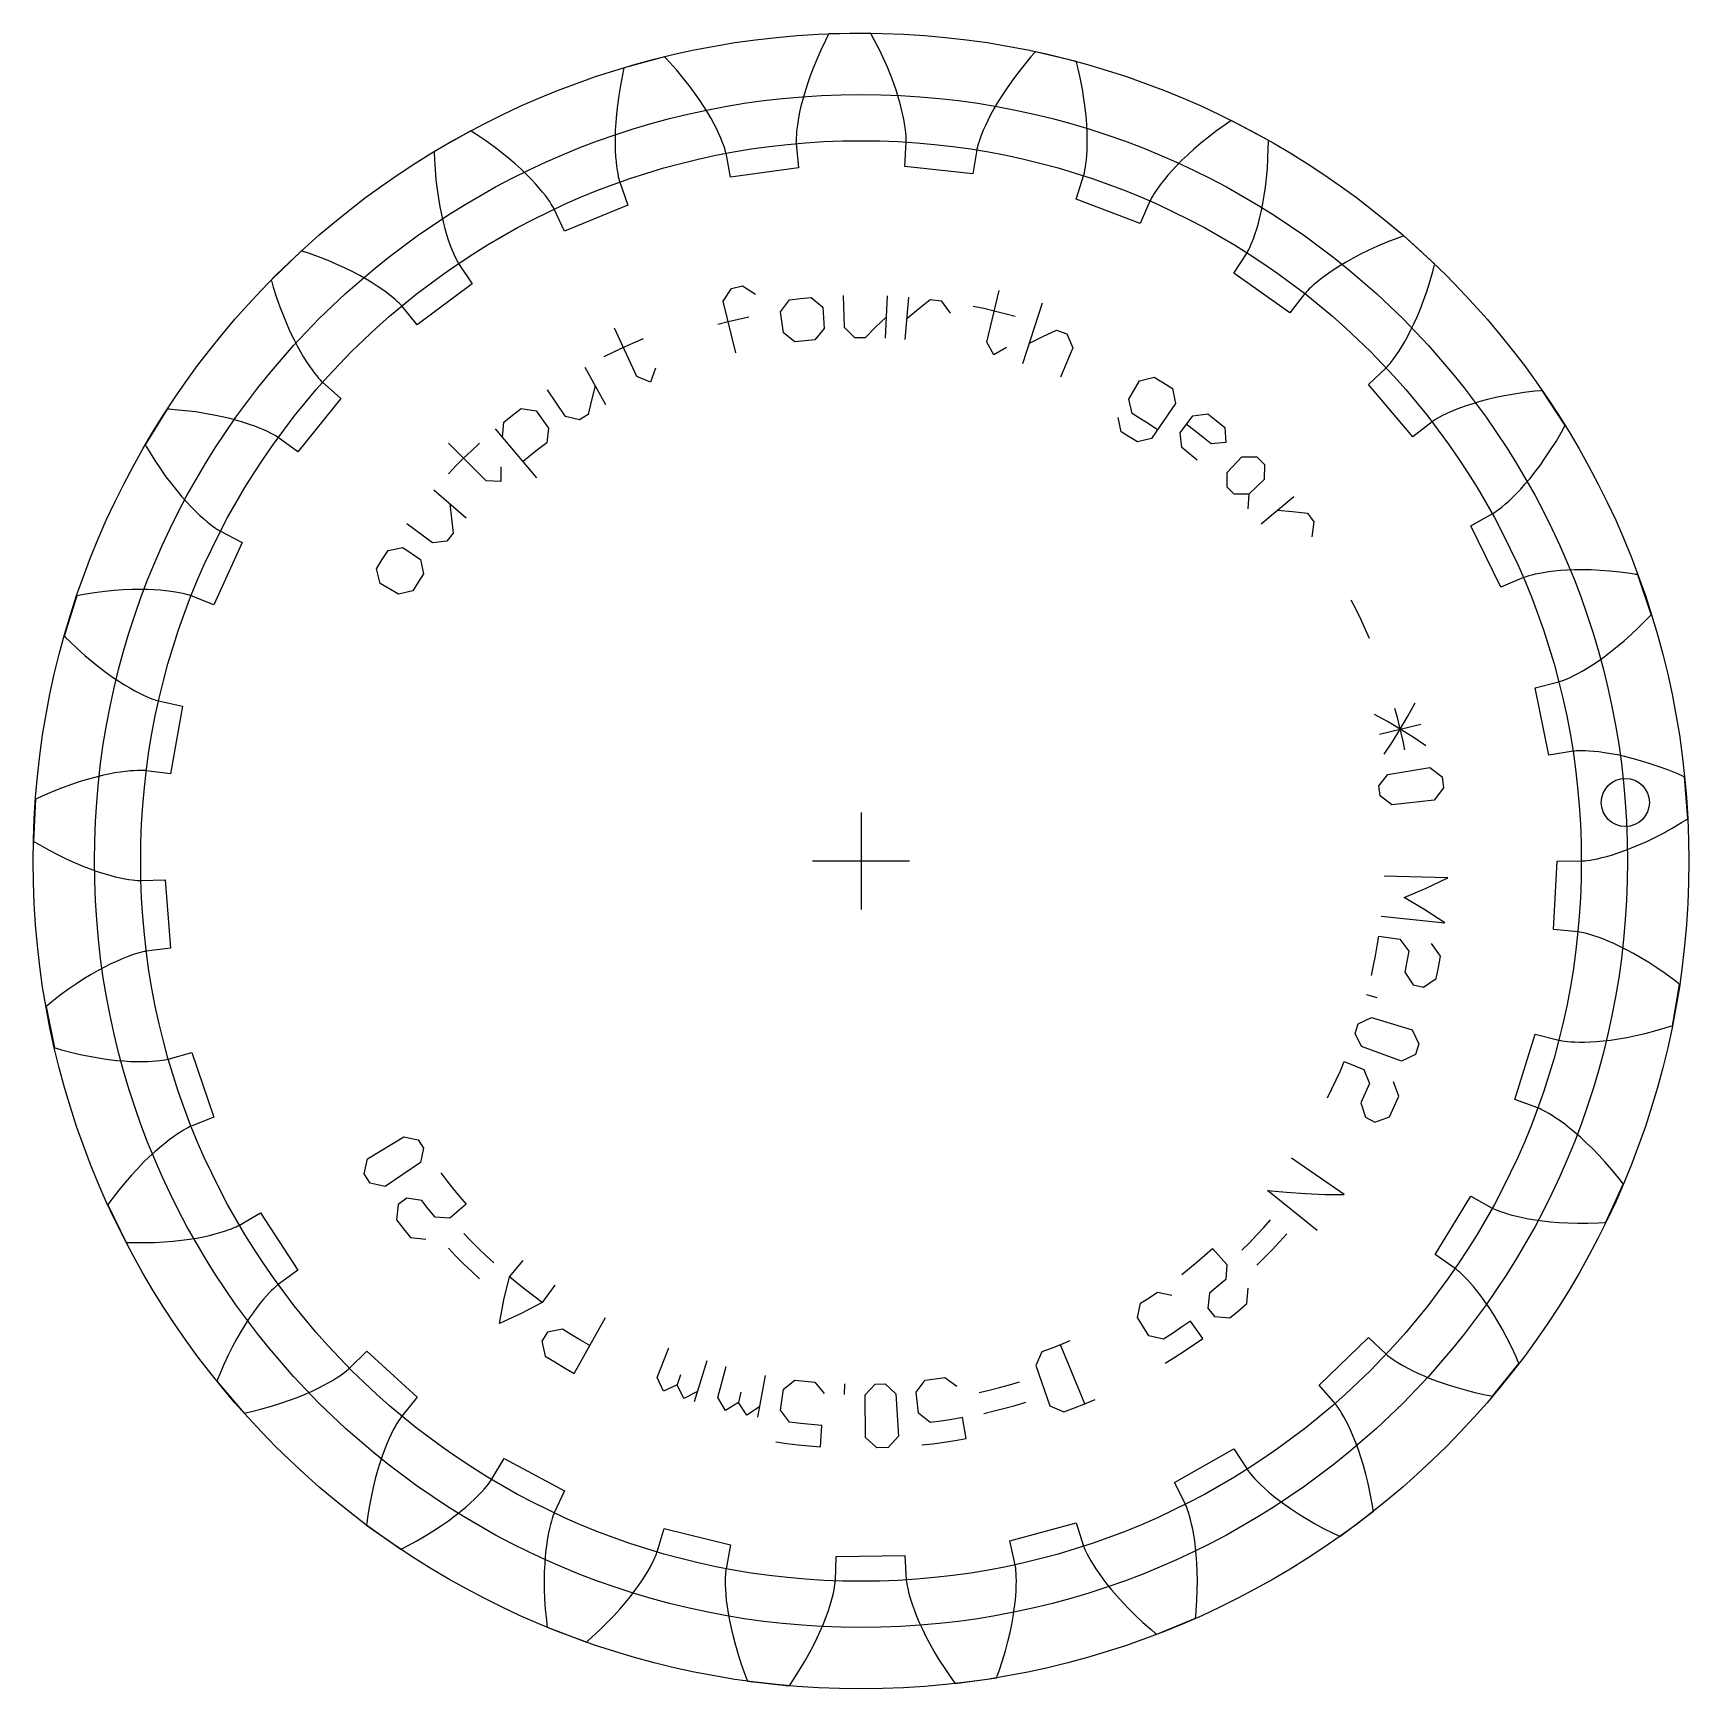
# Model space of a CAD drawing. Extents: x -27.3 to 27.3, y -27.3 to 27.3.
import ezdxf

# ---------------------------------------------------------------- set-up
doc = ezdxf.new("R2010")
doc.units = 0
for name, color, linetype in [('gear', 7, 'CONTINUOUS'), ('gear_guides', 5, 'CONTINUOUS'), ('gear_texts', 7, 'CONTINUOUS')]:
    doc.layers.add(name, color=color, linetype=linetype)

msp = doc.modelspace()

# ---------------------------------------------------------------- linework, layer by layer
at = {"layer": 'gear'}
msp.add_lwpolyline([(22.927, 0), (23.730852, 0.000042), (23.751656, 0.000739), (23.790902, 0.003114), (23.848498, 0.008196), (23.924309, 0.017011), (24.018159, 0.030578), (24.129825, 0.04991), (24.259045, 0.076009), (24.405514, 0.109869), (24.568886, 0.152468), (24.748772, 0.204775), (24.944744, 0.26774), (25.156334, 0.342298), (25.383033, 0.429366), (25.624294, 0.52984), (25.879532, 0.644595), (26.148124, 0.774486), (26.429411, 0.92034), (26.722699, 1.082961), (27.027258, 1.263127), (27.183526, 1.360024), (27.222993, 1.384973), (27.232884, 1.391256), (27.234121, 1.392043), (27.234428, 1.392421), (27.128839, 2.771103), (27.128478, 2.771429), (27.127135, 2.772018), (27.116403, 2.776722), (27.073598, 2.79537), (26.904396, 2.86734), (26.575953, 2.999026), (26.261322, 3.115089), (25.961104, 3.216407), (25.675865, 3.303881), (25.406128, 3.378431), (25.152381, 3.440993), (24.915067, 3.492524), (24.694592, 3.533991), (24.491317, 3.566379), (24.305563, 3.590682), (24.13761, 3.607907), (23.987692, 3.619067), (23.856005, 3.625184), (23.742697, 3.627285), (23.647877, 3.626403), (23.571607, 3.623571), (23.513909, 3.619823), (23.474759, 3.616194), (23.454092, 3.613714), (22.659608, 3.491345), (22.206706, 5.701713), (22.985293, 5.901664), (23.00527, 5.907512), (23.042692, 5.919572), (23.097215, 5.938819), (23.168453, 5.96621), (23.255979, 6.002691), (23.35933, 6.049185), (23.478, 6.106601), (23.611447, 6.175821), (23.759092, 6.257712), (23.920318, 6.353111), (24.094475, 6.462834), (24.280875, 6.58767), (24.478799, 6.72838), (24.687494, 6.885696), (24.906174, 7.060322), (25.134026, 7.252928), (25.370204, 7.464153), (25.613835, 7.694603), (25.86402, 7.944849), (25.991282, 8.077564), (26.023303, 8.111545), (26.031321, 8.12009), (26.032324, 8.12116), (26.032527, 8.121602), (25.587391, 9.430711), (25.58696, 9.430937), (25.585514, 9.431174), (25.573949, 9.433061), (25.52785, 9.440478), (25.346066, 9.468109), (24.995193, 9.513977), (24.661583, 9.548148), (24.3456, 9.571622), (24.047568, 9.585412), (23.767767, 9.590538), (23.506432, 9.588031), (23.263759, 9.578925), (23.039898, 9.564259), (22.834954, 9.545077), (22.648993, 9.522422), (22.482032, 9.497337), (22.33405, 9.470864), (22.204978, 9.444039), (22.094708, 9.417896), (22.003085, 9.393461), (21.929916, 9.37175), (21.874962, 9.353771), (21.837945, 9.340519), (21.818544, 9.332978), (21.079453, 9.016873), (20.091083, 11.045166), (20.795484, 11.432462), (20.813379, 11.443095), (20.846626, 11.464083), (20.89465, 11.496284), (20.956837, 11.540531), (21.032542, 11.597632), (21.121082, 11.668368), (21.221745, 11.753492), (21.333785, 11.853725), (21.456427, 11.96976), (21.588863, 12.102257), (21.730261, 12.251844), (21.87976, 12.419114), (22.036473, 12.604625), (22.199488, 12.8089), (22.36787, 13.032423), (22.540664, 13.275642), (22.716893, 13.538966), (22.895559, 13.822765), (23.075651, 14.127367), (23.165909, 14.287562), (23.188474, 14.328438), (23.194115, 14.338709), (23.19482, 14.339994), (23.194907, 14.340473), (22.438194, 15.497753), (22.43772, 15.497865), (22.43626, 15.497735), (22.424589, 15.496686), (22.378094, 15.492407), (22.19515, 15.473961), (21.843894, 15.43113), (21.512266, 15.381261), (21.200373, 15.325416), (20.908275, 15.264655), (20.635989, 15.200037), (20.383488, 15.132617), (20.150704, 15.063447), (19.937522, 14.99357), (19.743788, 14.924023), (19.569303, 14.855833), (19.413826, 14.790015), (19.277077, 14.727571), (19.158731, 14.669491), (19.058426, 14.616746), (18.975759, 14.570293), (18.910288, 14.531067), (18.861532, 14.499987), (18.828973, 14.477946), (18.812057, 14.465817), (18.174798, 13.975838), (16.713064, 15.694611), (17.299018, 16.244917), (17.313706, 16.259666), (17.340689, 16.288263), (17.379196, 16.331395), (17.428426, 16.389717), (17.487552, 16.463852), (17.555719, 16.554385), (17.632051, 16.661867), (17.715644, 16.786815), (17.805575, 16.929704), (17.9009, 17.090975), (18.000655, 17.271026), (18.103859, 17.47022), (18.209513, 17.688876), (18.316606, 17.927272), (18.424111, 18.185648), (18.53099, 18.464198), (18.636196, 18.763076), (18.738671, 19.082391), (18.837353, 19.422211), (18.884938, 19.599819), (18.896628, 19.645023), (18.899537, 19.656374), (18.899901, 19.657794), (18.899866, 19.65828), (17.879122, 20.591015), (17.878636, 20.591006), (17.877254, 20.590516), (17.86621, 20.586598), (17.822241, 20.57089), (17.649631, 20.507528), (17.320062, 20.378688), (17.011255, 20.247914), (16.723048, 20.116259), (16.455237, 19.984765), (16.207576, 19.854462), (15.979775, 19.726366), (15.771505, 19.601477), (15.582399, 19.48078), (15.412047, 19.365238), (15.260002, 19.255798), (15.125778, 19.153382), (15.008854, 19.058891), (14.90867, 18.973204), (14.824634, 18.897172), (14.756116, 18.83162), (14.702457, 18.777345), (14.662962, 18.735115), (14.636908, 18.70567), (14.623539, 18.689715), (14.128154, 18.05665), (12.284901, 19.357906), (12.715591, 20.036644), (12.72615, 20.054582), (12.745174, 20.088991), (12.771744, 20.140344), (12.804923, 20.209077), (12.843755, 20.295587), (12.887266, 20.400228), (12.934469, 20.523317), (12.984363, 20.665128), (13.035934, 20.825893), (13.088158, 21.005803), (13.140002, 21.205006), (13.190426, 21.423608), (13.238384, 21.661669), (13.282825, 21.919209), (13.322697, 22.196203), (13.356946, 22.492581), (13.384518, 22.808233), (13.404364, 23.143001), (13.415436, 23.496686), (13.417356, 23.680548), (13.417437, 23.727239), (13.417432, 23.738957), (13.417431, 23.740423), (13.417277, 23.740884), (12.196639, 24.390467), (12.19617, 24.390337), (12.194954, 24.389519), (12.185232, 24.382978), (12.14655, 24.356829), (11.995121, 24.252531), (11.707946, 24.045778), (11.441363, 23.842316), (11.194953, 23.643122), (10.968257, 23.449158), (10.760781, 23.261357), (10.571993, 23.080634), (10.401325, 22.907875), (10.248176, 22.74394), (10.11191, 22.589664), (9.991859, 22.445849), (9.887322, 22.313271), (9.797569, 22.192671), (9.721843, 22.084762), (9.659355, 21.990219), (9.609293, 21.909687), (9.570817, 21.843772), (9.543065, 21.793048), (9.525152, 21.758048), (9.516171, 21.73927), (9.193786, 21.002896), (7.084833, 21.804873), (7.333197, 22.569395), (7.338963, 22.589395), (7.348832, 22.627454), (7.361796, 22.683802), (7.37684, 22.758627), (7.392937, 22.852075), (7.409059, 22.96425), (7.424168, 23.095211), (7.437227, 23.244974), (7.447197, 23.413514), (7.453039, 23.60076), (7.453714, 23.806598), (7.44819, 24.030871), (7.435437, 24.27338), (7.414435, 24.533881), (7.384169, 24.812088), (7.343635, 25.107673), (7.291842, 25.420264), (7.227811, 25.749451), (7.150577, 26.094777), (7.106712, 26.27334), (7.09518, 26.318585), (7.092261, 26.329933), (7.091895, 26.331353), (7.09163, 26.331762), (5.747797, 26.657377), (5.747375, 26.657134), (5.7464, 26.656039), (5.73861, 26.647286), (5.707647, 26.612338), (5.586913, 26.473658), (5.360178, 26.201984), (5.152569, 25.938617), (4.963437, 25.684402), (4.792101, 25.440154), (4.637847, 25.206656), (4.499934, 24.984661), (4.377592, 24.774886), (4.270023, 24.578016), (4.176405, 24.394698), (4.09589, 24.225546), (4.027608, 24.071135), (3.970668, 23.932004), (3.924156, 23.808652), (3.887144, 23.70154), (3.858681, 23.611087), (3.837807, 23.537675), (3.823541, 23.481643), (3.814895, 23.443288), (3.810866, 23.422866), (3.681738, 22.629453), (1.439598, 22.881759), (1.490031, 23.684027), (1.490641, 23.704834), (1.490736, 23.744151), (1.48928, 23.801953), (1.485242, 23.878168), (1.477595, 23.972684), (1.465313, 24.085344), (1.447379, 24.215948), (1.422783, 24.364254), (1.390526, 24.529978), (1.349617, 24.712794), (1.299082, 24.912333), (1.237957, 25.128187), (1.165295, 25.359905), (1.080169, 25.606999), (0.981666, 25.868939), (0.868897, 26.145157), (0.740993, 26.435048), (0.597108, 26.737968), (0.436421, 27.053238), (0.349528, 27.215283), (0.327106, 27.256237), (0.321456, 27.266504), (0.320748, 27.267788), (0.320391, 27.268118), (-1.0622, 27.249305), (-1.062549, 27.248965), (-1.063221, 27.247662), (-1.068589, 27.237247), (-1.089889, 27.195697), (-1.172341, 27.031348), (-1.32439, 26.711822), (-1.45998, 26.405099), (-1.579949, 26.111836), (-1.685161, 25.832652), (-1.7765, 25.568129), (-1.854872, 25.31881), (-1.921202, 25.0852), (-1.976431, 24.867764), (-2.021519, 24.666923), (-2.057438, 24.483062), (-2.085174, 24.316522), (-2.105726, 24.167601), (-2.120099, 24.036558), (-2.129312, 23.923606), (-2.134385, 23.828917), (-2.136347, 23.75262), (-2.136229, 23.6948), (-2.135066, 23.655499), (-2.133889, 23.634717), (-2.061647, 22.834118), (-4.296091, 22.5209), (-4.44676, 23.310506), (-4.451342, 23.33081), (-4.461029, 23.368916), (-4.476814, 23.42454), (-4.499678, 23.497357), (-4.530591, 23.587001), (-4.570504, 23.693067), (-4.620355, 23.815108), (-4.68106, 23.952638), (-4.753518, 24.105133), (-4.838605, 24.272032), (-4.937176, 24.452735), (-5.050062, 24.646606), (-5.178066, 24.852974), (-5.321968, 25.071135), (-5.482518, 25.300349), (-5.660437, 25.539845), (-5.856416, 25.788819), (-6.071113, 26.04644), (-6.305156, 26.311845), (-6.429619, 26.447188), (-6.461522, 26.481281), (-6.469547, 26.489819), (-6.470551, 26.490887), (-6.47098, 26.491118), (-7.805456, 26.12906), (-7.805709, 26.128644), (-7.806036, 26.127215), (-7.808645, 26.115791), (-7.818943, 26.07025), (-7.857933, 25.890559), (-7.925742, 25.543259), (-7.980793, 25.212452), (-8.024062, 24.898567), (-8.056538, 24.601989), (-8.079223, 24.323061), (-8.09313, 24.062085), (-8.099279, 23.819319), (-8.098699, 23.594979), (-8.092424, 23.389235), (-8.08149, 23.202218), (-8.066938, 23.034012), (-8.049808, 22.884659), (-8.031141, 22.754158), (-8.011974, 22.642463), (-7.99334, 22.549488), (-7.976266, 22.475099), (-7.961773, 22.419125), (-7.950872, 22.381349), (-7.944564, 22.361513), (-7.67549, 21.604031), (-9.761842, 20.74497), (-10.104144, 21.472299), (-10.113632, 21.490826), (-10.132491, 21.525326), (-10.161612, 21.575276), (-10.201867, 21.640119), (-10.254103, 21.71926), (-10.31914, 21.812067), (-10.397774, 21.917877), (-10.490775, 22.03599), (-10.59888, 22.165675), (-10.7228, 22.306169), (-10.863214, 22.456681), (-11.020767, 22.616388), (-11.196071, 22.78444), (-11.389707, 22.959959), (-11.602216, 23.142045), (-11.834105, 23.32977), (-12.085844, 23.522185), (-12.357864, 23.718319), (-12.650558, 23.917181), (-12.804769, 24.01732), (-12.844148, 24.042407), (-12.854044, 24.048682), (-12.855283, 24.049466), (-12.855755, 24.049583), (-14.058266, 23.367029), (-14.058408, 23.366563), (-14.058369, 23.365098), (-14.058056, 23.353384), (-14.056704, 23.306713), (-14.049782, 23.122971), (-14.029091, 22.769718), (-14.000144, 22.435614), (-13.963993, 22.12083), (-13.921693, 21.825493), (-13.874299, 21.549686), (-13.822867, 21.293451), (-13.76845, 21.056783), (-13.712096, 20.839634), (-13.654852, 20.641915), (-13.597752, 20.463493), (-13.541826, 20.30419), (-13.488092, 20.163789), (-13.437557, 20.04203), (-13.391215, 19.938612), (-13.350044, 19.853191), (-13.315007, 19.785386), (-13.287049, 19.734775), (-13.267096, 19.700896), (-13.256053, 19.683252), (-12.807055, 19.016484), (-14.61422, 17.665557), (-15.126647, 18.284909), (-15.140445, 18.300494), (-15.167291, 18.32922), (-15.20792, 18.370359), (-15.263036, 18.423154), (-15.333311, 18.486818), (-15.419386, 18.560536), (-15.521863, 18.643465), (-15.641315, 18.734739), (-15.778276, 18.833465), (-15.933243, 18.938728), (-16.106676, 19.049592), (-16.298996, 19.165099), (-16.510586, 19.284275), (-16.741788, 19.406125), (-16.992903, 19.529641), (-17.264193, 19.6538), (-17.555875, 19.777565), (-17.868125, 19.899888), (-18.201078, 20.019713), (-18.375348, 20.078355), (-18.419729, 20.092861), (-18.430875, 20.096477), (-18.432269, 20.096929), (-18.432756, 20.096925), (-19.427744, 19.136762), (-19.427765, 19.136276), (-19.427363, 19.134866), (-19.424146, 19.123598), (-19.41123, 19.078729), (-19.358831, 18.902482), (-19.25094, 18.565473), (-19.139814, 18.249064), (-19.026515, 17.953159), (-18.912096, 17.677621), (-18.797601, 17.422266), (-18.684062, 17.186871), (-18.572497, 16.971171), (-18.463912, 16.774859), (-18.359295, 16.597588), (-18.259617, 16.438971), (-18.165831, 16.298582), (-18.078869, 16.175955), (-17.999642, 16.070589), (-17.929036, 15.981944), (-17.867916, 15.909446), (-17.817117, 15.852484), (-17.777451, 15.810416), (-17.749699, 15.782564), (-17.734615, 15.76822), (-17.133905, 15.234061), (-18.548333, 13.476152), (-19.198687, 13.948611), (-19.215928, 13.960275), (-19.249074, 13.981422), (-19.298657, 14.011165), (-19.365172, 14.048594), (-19.449072, 14.092781), (-19.550775, 14.142777), (-19.670657, 14.197616), (-19.809055, 14.256316), (-19.966265, 14.317879), (-20.142541, 14.381297), (-20.338096, 14.445547), (-20.553099, 14.509597), (-20.78768, 14.572408), (-21.041921, 14.632933), (-21.315864, 14.690118), (-21.609508, 14.742909), (-21.922805, 14.790248), (-22.255666, 14.831075), (-22.607958, 14.864333), (-22.791337, 14.877794), (-22.837931, 14.880807), (-22.849626, 14.881537), (-22.851089, 14.881628), (-22.851559, 14.881503), (-23.576505, 13.704062), (-23.576404, 13.703586), (-23.575665, 13.70232), (-23.569747, 13.692207), (-23.546078, 13.651959), (-23.451494, 13.49428), (-23.263181, 13.19469), (-23.076859, 12.915858), (-22.893531, 12.657426), (-22.714183, 12.418999), (-22.539781, 12.20014), (-22.371269, 12.000377), (-22.209567, 11.819198), (-22.055572, 11.656058), (-21.910156, 11.510373), (-21.774164, 11.381528), (-21.648411, 11.268873), (-21.533685, 11.171725), (-21.430743, 11.089373), (-21.340311, 11.021072), (-21.26308, 10.966051), (-21.199712, 10.923513), (-21.15083, 10.89263), (-21.117024, 10.872555), (-21.098847, 10.862413), (-20.384169, 10.494426), (-21.316985, 8.439992), (-22.064404, 8.73587), (-22.084003, 8.742881), (-22.121367, 8.75512), (-22.17679, 8.771597), (-22.250522, 8.791309), (-22.342776, 8.813243), (-22.453717, 8.836376), (-22.58347, 8.859678), (-22.732118, 8.882116), (-22.8997, 8.902649), (-23.086209, 8.920236), (-23.291598, 8.933835), (-23.515776, 8.942403), (-23.758607, 8.944903), (-24.019913, 8.940299), (-24.299471, 8.927561), (-24.597018, 8.905668), (-24.912245, 8.873605), (-25.244802, 8.83037), (-25.594297, 8.774972), (-25.775262, 8.742406), (-25.821141, 8.733736), (-25.832651, 8.731536), (-25.83409, 8.73126), (-25.834515, 8.731022), (-26.243867, 7.410286), (-26.243652, 7.409849), (-26.24262, 7.408807), (-26.234373, 7.400483), (-26.201439, 7.367386), (-26.070613, 7.238183), (-25.813712, 6.994837), (-25.5639, 6.771101), (-25.322063, 6.56638), (-25.089055, 6.380045), (-24.865704, 6.211434), (-24.652806, 6.059854), (-24.451127, 5.924582), (-24.261399, 5.804864), (-24.084322, 5.69992), (-23.920559, 5.608943), (-23.770741, 5.5311), (-23.63546, 5.465536), (-23.515272, 5.411371), (-23.410695, 5.367705), (-23.322208, 5.33362), (-23.250251, 5.308176), (-23.195225, 5.290421), (-23.157488, 5.279383), (-23.13736, 5.27408), (-22.35362, 5.095388), (-22.746214, 2.873515), (-23.543733, 2.974223), (-23.56446, 2.976139), (-23.603694, 2.978702), (-23.661473, 2.980878), (-23.737791, 2.981634), (-23.832601, 2.979936), (-23.945809, 2.974752), (-24.077282, 2.965055), (-24.226839, 2.94982), (-24.394262, 2.928032), (-24.579286, 2.898683), (-24.781604, 2.860777), (-25.00087, 2.813326), (-25.236694, 2.755358), (-25.488645, 2.685914), (-25.756253, 2.604053), (-26.039007, 2.50885), (-26.336357, 2.399401), (-26.647714, 2.274821), (-26.972452, 2.134247), (-27.139632, 2.0577), (-27.181914, 2.037893), (-27.192515, 2.0329), (-27.193841, 2.032274), (-27.194193, 2.031938), (-27.262231, 0.650894), (-27.261914, 0.650525), (-27.260656, 0.649772), (-27.250597, 0.64376), (-27.210467, 0.619894), (-27.05162, 0.527284), (-26.742272, 0.355472), (-26.444668, 0.200891), (-26.159516, 0.062744), (-25.887489, -0.05979), (-25.629223, -0.167558), (-25.385318, -0.261431), (-25.156334, -0.342298), (-24.942794, -0.411072), (-24.745181, -0.468681), (-24.563938, -0.516074), (-24.399468, -0.554213), (-24.252132, -0.584074), (-24.122249, -0.606648), (-24.010098, -0.622934), (-23.915915, -0.633943), (-23.839892, -0.640692), (-23.782178, -0.644205), (-23.742883, -0.645511), (-23.722068, -0.645642), (-22.918512, -0.623812), (-22.746214, -2.873515), (-23.543722, -2.974306), (-23.564274, -2.977605), (-23.602913, -2.98488), (-23.659418, -2.997141), (-23.733527, -3.015388), (-23.824936, -3.040611), (-23.933298, -3.073785), (-24.058229, -3.115875), (-24.199299, -3.167824), (-24.356043, -3.230564), (-24.527955, -3.305004), (-24.714491, -3.392034), (-24.915067, -3.492524), (-25.129066, -3.607318), (-25.355832, -3.737237), (-25.594674, -3.883078), (-25.844869, -4.045608), (-26.105658, -4.225566), (-26.376252, -4.423664), (-26.655828, -4.64058), (-26.79872, -4.756299), (-26.834748, -4.785998), (-26.843774, -4.793471), (-26.844902, -4.794407), (-26.84516, -4.79482), (-26.567608, -6.149397), (-26.567209, -6.149675), (-26.565804, -6.150091), (-26.554566, -6.153413), (-26.509761, -6.166549), (-26.332874, -6.216746), (-25.990516, -6.306228), (-25.663819, -6.381942), (-25.35327, -6.444834), (-25.059317, -6.495868), (-24.782364, -6.536023), (-24.522776, -6.566289), (-24.280875, -6.58767), (-24.056941, -6.601178), (-23.851209, -6.607833), (-23.663875, -6.608663), (-23.495087, -6.604702), (-23.344953, -6.596984), (-23.213537, -6.586548), (-23.10086, -6.574432), (-23.006897, -6.561673), (-22.931584, -6.549303), (-22.87481, -6.538354), (-22.836424, -6.529846), (-22.816231, -6.524796), (-22.043349, -6.303816), (-21.316985, -8.439992), (-22.064373, -8.735948), (-22.083459, -8.744255), (-22.119075, -8.76091), (-22.170755, -8.786838), (-22.237998, -8.822942), (-22.320262, -8.870105), (-22.41697, -8.929186), (-22.527509, -9.001022), (-22.651228, -9.086422), (-22.787445, -9.186171), (-22.935444, -9.301025), (-23.094475, -9.431711), (-23.263759, -9.578925), (-23.442487, -9.743332), (-23.629819, -9.925564), (-23.824889, -10.12622), (-24.026803, -10.345865), (-24.234646, -10.585025), (-24.447473, -10.844193), (-24.664321, -11.123823), (-24.773946, -11.271442), (-24.801456, -11.309168), (-24.808339, -11.318651), (-24.8092, -11.319837), (-24.809347, -11.320301), (-24.203645, -12.563298), (-24.20319, -12.563468), (-24.201725, -12.563522), (-24.190014, -12.563944), (-24.14335, -12.565526), (-23.959536, -12.570154), (-23.605681, -12.571685), (-23.270419, -12.563774), (-22.953986, -12.54746), (-22.656575, -12.523787), (-22.378338, -12.493805), (-22.119378, -12.458564), (-21.87976, -12.419114), (-21.659502, -12.376507), (-21.458579, -12.33179), (-21.276923, -12.286006), (-21.114423, -12.240194), (-20.970925, -12.195382), (-20.846233, -12.152592), (-20.740109, -12.112835), (-20.652272, -12.077108), (-20.5824, -12.046398), (-20.530134, -12.021673), (-20.495069, -12.003887), (-20.476766, -11.993974), (-19.783121, -11.587728), (-18.548333, -13.476152), (-19.198638, -13.948679), (-19.215059, -13.961471), (-19.245414, -13.98646), (-19.289023, -14.024426), (-19.345174, -14.076118), (-19.413125, -14.142258), (-19.492102, -14.223533), (-19.581302, -14.320602), (-19.679896, -14.434087), (-19.787027, -14.564578), (-19.901813, -14.71263), (-20.023348, -14.878759), (-20.150704, -15.063447), (-20.28293, -15.267136), (-20.419057, -15.490231), (-20.558097, -15.733095), (-20.699045, -15.996054), (-20.840881, -16.279389), (-20.982569, -16.583342), (-21.123064, -16.908115), (-21.192533, -17.078358), (-21.209797, -17.12174), (-21.214106, -17.132637), (-21.214644, -17.134001), (-21.214671, -17.134487), (-20.318878, -18.1878), (-20.318394, -18.187852), (-20.316962, -18.18754), (-20.305515, -18.185037), (-20.259923, -18.174963), (-20.080733, -18.133734), (-19.737615, -18.047217), (-19.414852, -17.956178), (-19.112418, -17.861682), (-18.830238, -17.764791), (-18.568198, -17.666555), (-18.326139, -17.568021), (-18.103859, -17.47022), (-17.901116, -17.374176), (-17.717626, -17.280896), (-17.553063, -17.191374), (-17.407062, -17.106589), (-17.279217, -17.027498), (-17.169084, -16.955043), (-17.076181, -16.890143), (-16.999988, -16.833695), (-16.939949, -16.786573), (-16.895473, -16.749627), (-16.865934, -16.723679), (-16.850671, -16.709526), (-16.279847, -16.143541), (-14.61422, -17.665557), (-15.126582, -18.284963), (-15.139306, -18.301436), (-15.162492, -18.33319), (-15.19529, -18.380808), (-15.236822, -18.44484), (-15.286189, -18.525801), (-15.342473, -18.624163), (-15.404731, -18.740366), (-15.472005, -18.874805), (-15.543318, -19.027839), (-15.617679, -19.199785), (-15.694081, -19.39092), (-15.771505, -19.601477), (-15.848922, -19.831651), (-15.925291, -20.08159), (-15.999565, -20.351402), (-16.07069, -20.641151), (-16.137607, -20.950858), (-16.199254, -21.280499), (-16.254567, -21.630007), (-16.279516, -21.812179), (-16.285448, -21.858491), (-16.286912, -21.870118), (-16.287094, -21.871572), (-16.286999, -21.87205), (-15.157401, -22.669497), (-15.15692, -22.669427), (-15.15561, -22.668768), (-15.145145, -22.663496), (-15.103491, -22.642401), (-14.940184, -22.557905), (-14.629361, -22.388775), (-14.339379, -22.220329), (-14.069946, -22.05359), (-13.820728, -21.889567), (-13.59135, -21.729251), (-13.3814, -21.573614), (-13.190426, -21.423608), (-13.017938, -21.280161), (-12.86341, -21.144179), (-12.726281, -21.016545), (-12.605952, -20.898114), (-12.501792, -20.789715), (-12.413138, -20.692147), (-12.339293, -20.606181), (-12.279532, -20.532559), (-12.233098, -20.471986), (-12.199208, -20.42514), (-12.177049, -20.392661), (-12.165786, -20.375156), (-11.753651, -19.684995), (-9.761842, -20.74497), (-10.104067, -21.472335), (-10.112295, -21.491455), (-10.126856, -21.527977), (-10.146781, -21.582256), (-10.171084, -21.654605), (-10.198766, -21.745299), (-10.22882, -21.854569), (-10.260224, -21.982603), (-10.29195, -22.129549), (-10.322965, -22.29551), (-10.352229, -22.480547), (-10.378697, -22.684677), (-10.401325, -22.907875), (-10.419068, -23.15007), (-10.43088, -23.411149), (-10.435721, -23.690956), (-10.432554, -23.98929), (-10.420348, -24.305908), (-10.398079, -24.640524), (-10.364736, -24.992807), (-10.343596, -25.17546), (-10.337825, -25.221793), (-10.336352, -25.233418), (-10.336167, -25.234872), (-10.335956, -25.235311), (-9.043529, -25.726785), (-9.04308, -25.726598), (-9.041976, -25.725634), (-9.03315, -25.717925), (-8.998051, -25.687134), (-8.860887, -25.564679), (-8.601891, -25.323565), (-8.36291, -25.088295), (-8.143408, -24.859789), (-7.94281, -24.638941), (-7.760508, -24.426618), (-7.595859, -24.223658), (-7.44819, -24.030871), (-7.316795, -23.849035), (-7.200939, -23.678896), (-7.099859, -23.521169), (-7.012763, -23.376534), (-6.938833, -23.245637), (-6.877229, -23.129087), (-6.827083, -23.027458), (-6.787509, -22.941286), (-6.757597, -22.871069), (-6.736422, -22.817266), (-6.723036, -22.780297), (-6.71648, -22.760541), (-6.488929, -21.989569), (-4.296091, -22.5209), (-4.446677, -23.310522), (-4.449891, -23.331087), (-4.454912, -23.370083), (-4.460712, -23.427611), (-4.466259, -23.503732), (-4.470517, -23.598461), (-4.472452, -23.711771), (-4.471029, -23.843593), (-4.465215, -23.993813), (-4.453982, -24.162273), (-4.43631, -24.348774), (-4.411181, -24.553074), (-4.377592, -24.774886), (-4.334546, -25.013884), (-4.281059, -25.269699), (-4.216163, -25.541919), (-4.138902, -25.830093), (-4.04834, -26.133728), (-3.943556, -26.452293), (-3.82365, -26.785217), (-3.757751, -26.956875), (-3.740639, -27.000317), (-3.73632, -27.01121), (-3.735779, -27.012572), (-3.735466, -27.012945), (-2.361419, -27.167565), (-2.361031, -27.167272), (-2.3602, -27.166063), (-2.353569, -27.156402), (-2.32723, -27.11785), (-2.224829, -26.965131), (-2.033932, -26.667182), (-1.860969, -26.379871), (-1.70519, -26.103956), (-1.565817, -25.84016), (-1.442044, -25.589171), (-1.333042, -25.351641), (-1.237957, -25.128187), (-1.155911, -24.919386), (-1.086007, -24.725781), (-1.027327, -24.547871), (-0.978936, -24.38612), (-0.939882, -24.24095), (-0.909198, -24.112741), (-0.885902, -24.001834), (-0.869001, -23.908528), (-0.857491, -23.833078), (-0.850361, -23.7757), (-0.84659, -23.736563), (-0.845153, -23.715798), (-0.816484, -22.912457), (1.439598, -22.881759), (1.490115, -23.684022), (1.492116, -23.704741), (1.496951, -23.74376), (1.505639, -23.800924), (1.519197, -23.876032), (1.538631, -23.968844), (1.564936, -24.079076), (1.599097, -24.206402), (1.642087, -24.350457), (1.694861, -24.510831), (1.758359, -24.687078), (1.833505, -24.87871), (1.921202, -25.0852), (2.022332, -25.305985), (2.137757, -25.540461), (2.268313, -25.78799), (2.414812, -26.047896), (2.57804, -26.31947), (2.758756, -26.601968), (2.95769, -26.894613), (3.064208, -27.044489), (3.091586, -27.082311), (3.098478, -27.091788), (3.099341, -27.092973), (3.099737, -27.093256), (4.469068, -26.901307), (4.469371, -26.900926), (4.469875, -26.89955), (4.473895, -26.888543), (4.489819, -26.844651), (4.551023, -26.671264), (4.661826, -26.335201), (4.757904, -26.013903), (4.840172, -25.707916), (4.909563, -25.417747), (4.967028, -25.143862), (5.013534, -24.886687), (5.050062, -24.646606), (5.077604, -24.423961), (5.097164, -24.219054), (5.109756, -24.032141), (5.1164, -23.863437), (5.118125, -23.713115), (5.115961, -23.581303), (5.110944, -23.468087), (5.10411, -23.373509), (5.096494, -23.297568), (5.089131, -23.240219), (5.08305, -23.201374), (5.079278, -23.180903), (4.907264, -22.395671), (7.084833, -21.804873), (7.333277, -22.569369), (7.340368, -22.588939), (7.354754, -22.62553), (7.377386, -22.678737), (7.409197, -22.748114), (7.451101, -22.833177), (7.503993, -22.933404), (7.568746, -23.048234), (7.64621, -23.177072), (7.737209, -23.319284), (7.842544, -23.474202), (7.962986, -23.641125), (8.099279, -23.819319), (8.25214, -24.008017), (8.42225, -24.206422), (8.610262, -24.413706), (8.816794, -24.629014), (9.042432, -24.851463), (9.287725, -25.080144), (9.553187, -25.314122), (9.693631, -25.4328), (9.729555, -25.462624), (9.738587, -25.47009), (9.739718, -25.471023), (9.740172, -25.471199), (11.018747, -24.944741), (11.018946, -24.944297), (11.019092, -24.942838), (11.020248, -24.931177), (11.024757, -24.884704), (11.040918, -24.701544), (11.064665, -24.348484), (11.07782, -24.013386), (11.081407, -23.696553), (11.076456, -23.398243), (11.064004, -23.118671), (11.045092, -22.85801), (11.020767, -22.616388), (10.992074, -22.393889), (10.960061, -22.190554), (10.925774, -22.006382), (10.890255, -21.841326), (10.854542, -21.695298), (10.819666, -21.568166), (10.78665, -21.459754), (10.75651, -21.369847), (10.730248, -21.298185), (10.708853, -21.244469), (10.693304, -21.208357), (10.684559, -21.189468), (10.32267, -20.471683), (12.284901, -19.357906), (12.715662, -20.036599), (12.727397, -20.05379), (12.750432, -20.085654), (12.785584, -20.131561), (12.833649, -20.190848), (12.895391, -20.262817), (12.971547, -20.346742), (13.062823, -20.441861), (13.169894, -20.547386), (13.293401, -20.6625), (13.433952, -20.786355), (13.592123, -20.918082), (13.76845, -21.056783), (13.963434, -21.201538), (14.177541, -21.351404), (14.411196, -21.50542), (14.664785, -21.662601), (14.938655, -21.821947), (15.233113, -21.982442), (15.548422, -22.143051), (15.713968, -22.223073), (15.75618, -22.243027), (15.766785, -22.248012), (15.768112, -22.248635), (15.768596, -22.248692), (16.876078, -21.420805), (16.87616, -21.420325), (16.875938, -21.418876), (16.874159, -21.407294), (16.866968, -21.36116), (16.837072, -21.179735), (16.77227, -20.831861), (16.701676, -20.504019), (16.626358, -20.196248), (16.547375, -19.908541), (16.465788, -19.64085), (16.382646, -19.393081), (16.298996, -19.165099), (16.215871, -18.956726), (16.134297, -18.767741), (16.055285, -18.597882), (15.979834, -18.446845), (15.908927, -18.314286), (15.843531, -18.199821), (15.784592, -18.103026), (15.733039, -18.023439), (15.689781, -17.96056), (15.6557, -17.913851), (15.631658, -17.882741), (15.618491, -17.86662), (15.089465, -17.261384), (16.713064, -15.694611), (17.299076, -16.244856), (17.314718, -16.258589), (17.344952, -16.283723), (17.390417, -16.319446), (17.451716, -16.364916), (17.529416, -16.41927), (17.624051, -16.481619), (17.736115, -16.55105), (17.866064, -16.626633), (18.014319, -16.707415), (18.181256, -16.792426), (18.367217, -16.880678), (18.572497, -16.971171), (18.797356, -17.062887), (19.042006, -17.1548), (19.306622, -17.245869), (19.591334, -17.335047), (19.896228, -17.421278), (20.221347, -17.503502), (20.566693, -17.580651), (20.746938, -17.61699), (20.792787, -17.625819), (20.804298, -17.62801), (20.805739, -17.628283), (20.806221, -17.628218), (21.673023, -16.550921), (21.672983, -16.550436), (21.672407, -16.549088), (21.667804, -16.538312), (21.649366, -16.495416), (21.57529, -16.327125), (21.426011, -16.006296), (21.276105, -15.70631), (21.126613, -15.426939), (20.978562, -15.167913), (20.832965, -14.928922), (20.690819, -14.709613), (20.553099, -14.509597), (20.420766, -14.328443), (20.294756, -14.165681), (20.175984, -14.020808), (20.065342, -13.89328), (19.963697, -13.782519), (19.871888, -13.687914), (19.790729, -13.608817), (19.721004, -13.544551), (19.663467, -13.494406), (19.618841, -13.457641), (19.587818, -13.433487), (19.571055, -13.421146), (18.908133, -12.966489), (20.091083, -11.045166), (20.795525, -11.432388), (20.814091, -11.4418), (20.849626, -11.458626), (20.902546, -11.481919), (20.973227, -11.510717), (21.062004, -11.54404), (21.169171, -11.580895), (21.294981, -11.620276), (21.439645, -11.661167), (21.603331, -11.702542), (21.786165, -11.743366), (21.988231, -11.7826), (22.209567, -11.819198), (22.45017, -11.852113), (22.709992, -11.880296), (22.988942, -11.902696), (23.286887, -11.918268), (23.603647, -11.925966), (23.939, -11.924752), (24.292683, -11.913594), (24.476302, -11.903966), (24.522906, -11.901115), (24.534601, -11.900375), (24.536064, -11.900281), (24.536515, -11.900098), (25.108171, -10.641082), (25.108012, -10.640622), (25.10712, -10.639459), (25.099981, -10.630167), (25.071454, -10.593203), (24.957854, -10.448622), (24.733477, -10.174996), (24.513677, -9.921715), (24.299405, -9.688298), (24.091589, -9.474229), (23.891131, -9.278954), (23.698911, -9.101887), (23.515776, -8.942403), (23.342549, -8.79985), (23.18002, -8.67354), (23.028952, -8.562755), (22.890071, -8.466749), (22.764074, -8.384747), (22.651622, -8.315945), (22.553342, -8.259517), (22.469825, -8.21461), (22.401625, -8.180349), (22.349258, -8.155837), (22.313202, -8.140157), (22.293897, -8.132373), (21.538734, -7.856861), (22.206706, -5.701713), (22.985314, -5.901582), (23.005638, -5.906081), (23.044241, -5.913541), (23.101292, -5.922942), (23.176914, -5.933257), (23.271188, -5.943455), (23.384154, -5.952501), (23.515805, -5.959358), (23.666093, -5.962988), (23.834926, -5.962355), (24.022169, -5.956428), (24.227643, -5.944177), (24.451127, -5.924582), (24.692357, -5.896627), (24.951025, -5.859309), (25.226783, -5.811634), (25.519239, -5.75262), (25.827962, -5.681302), (26.152478, -5.596727), (26.492274, -5.497963), (26.66773, -5.442972), (26.712161, -5.428621), (26.723304, -5.424995), (26.724698, -5.424541), (26.725089, -5.424252), (26.965682, -4.062625), (26.965413, -4.062219), (26.964259, -4.061314), (26.955034, -4.054089), (26.918211, -4.025381), (26.772223, -3.913594), (26.486848, -3.704365), (26.210965, -3.513703), (25.945376, -3.340906), (25.690852, -3.185244), (25.44813, -3.045956), (25.217913, -2.922255), (25.00087, -2.813326), (24.797633, -2.718331), (24.608799, -2.636408), (24.434925, -2.566673), (24.276532, -2.508222), (24.1341, -2.46013), (24.008071, -2.421455), (23.898846, -2.391241), (23.806785, -2.368515), (23.732207, -2.352291), (23.675389, -2.341572), (23.636567, -2.335351), (23.615932, -2.332613), (22.815977, -2.253558)], close=True, dxfattribs=at)
at = {"layer": 'gear_guides'}
for p, q in [((0, 1.6), (0, -1.6)), ((1.6, 0), (-1.6, 0))]:
    msp.add_line(p, q, dxfattribs=at)
for centre, radius in [((0, 0), 27.27), ((0, 0), 25.25), ((0, 0), 23.727239), ((25.176271, 1.928177), 0.79285)]:
    msp.add_circle(centre, radius, dxfattribs=at)
at = {"layer": 'gear_texts'}
for points in [[(-4.124593, 16.734132), (-4.544278, 18.43686), (-4.267246, 18.862714), (-3.904707, 18.941083), (-3.476517, 18.667676)], [(-1.213257, 17.543783), (-1.518589, 17.167915), (-1.84756, 17.135634), (-2.175852, 17.097049), (-2.554288, 17.399194), (-2.656176, 18.09323), (-2.35297, 18.488774), (-1.997955, 18.5305), (-1.642204, 18.565409), (-1.261652, 18.243587), (-1.213257, 17.543783)], [(0.825334, 17.917424), (0.47214, 17.579346), (0.132221, 17.234441), (-0.19833, 17.233807), (-0.539569, 17.577406), (-0.571853, 18.629123)], [(0.857612, 18.618156), (0.793056, 17.216692)], [(1.452724, 17.173614), (1.570978, 18.571572)], [(4.795374, 16.919241), (4.380858, 16.668878), (4.143003, 17.090695), (4.556153, 18.795021)], [(1.511851, 17.872593), (1.890599, 18.189169), (2.282032, 18.497664), (2.636365, 18.450496), (2.933467, 18.050347)], [(5.082298, 17.931578), (4.737467, 18.02575), (4.390893, 18.113291), (4.042704, 18.194169), (3.693028, 18.268355)], [(5.332179, 16.389365), (5.98325, 18.390543)], [(-6.768682, 16.230874), (-6.937536, 15.777009), (-7.386149, 15.959359), (-8.122714, 17.550865)], [(-3.69226, 17.91054), (-4.035074, 17.836435), (-4.376404, 17.755769), (-4.716124, 17.668571)], [(5.549203, 17.056425), (5.990183, 17.278251), (6.441671, 17.489314), (6.775901, 17.362558), (6.973883, 16.905182), (6.572618, 15.932486)], [(-7.173676, 17.202024), (-7.502262, 17.061281), (-7.828088, 16.914263), (-8.151034, 16.761023), (-8.470982, 16.601617)], [(-9.101414, 16.264547), (-8.416314, 15.040249)], [(9.763344, 14.202836), (9.489163, 14.387467), (9.211491, 14.566807), (8.93043, 14.740788), (8.822036, 15.212758), (9.173938, 15.81958), (9.657381, 15.94071), (9.96132, 15.752567), (10.261594, 15.558629), (10.359407, 15.069934), (9.564656, 13.913803), (9.102947, 13.801887), (8.836576, 13.973927), (8.566955, 14.140827), (8.470134, 14.605937)], [(-8.758864, 15.652398), (-8.880326, 15.178806), (-8.986909, 14.706424), (-9.267299, 14.531366), (-9.738511, 14.64301), (-10.3212, 15.519152)], [(-11.80841, 13.963585), (-11.759741, 14.459589), (-11.480269, 14.682461), (-11.196573, 14.899933), (-10.703472, 14.827539), (-10.292899, 14.258771), (-10.353762, 13.778354), (-10.616102, 13.577253), (-10.874538, 13.371157), (-11.128974, 13.160143)], [(11.078411, 13.202736), (10.823168, 13.412772), (10.563943, 13.617875), (10.510459, 14.099169), (10.929711, 14.661571), (11.423864, 14.72639), (11.70419, 14.504592), (11.98021, 14.277458), (12.021262, 13.780765), (11.52931, 13.740097), (11.263679, 13.958682), (10.993904, 14.172133), (10.720085, 14.38037)], [(-10.676016, 12.624516), (-12.034888, 14.231399)], [(-12.571802, 13.759398), (-12.833371, 13.515762), (-13.09022, 13.267154), (-13.342253, 13.013667), (-13.589379, 12.755392)], [(-11.862054, 12.982604), (-11.867351, 12.498376), (-12.351204, 12.51815), (-13.582897, 13.766491)], [(12.775923, 12.084375), (12.291676, 12.081313), (12.057716, 12.314824), (12.059849, 12.799077), (12.540904, 13.309619), (13.039232, 13.317269), (13.292236, 13.06475), (13.285542, 12.566408), (12.775923, 12.084375), (12.745946, 11.601047)], [(-14.068545, 12.224863), (-13.009549, 11.304648)], [(13.181464, 11.103713), (14.254455, 12.007571)], [(-13.539047, 11.764756), (-13.493072, 11.278002), (-13.433506, 10.797423), (-13.638111, 10.537806), (-14.119302, 10.483398), (-14.964109, 11.110656)], [(13.717959, 11.555642), (14.209585, 11.511209), (14.704453, 11.452087), (14.92138, 11.167975), (14.848041, 10.675014)], [(-14.510949, 9.934219), (-14.405641, 9.461551), (-14.584447, 9.183535), (-14.757889, 8.902142), (-15.22965, 8.792843), (-15.837146, 9.14358), (-15.959203, 9.626789), (-15.771643, 9.931089), (-15.578281, 10.231735), (-15.089776, 10.330485), (-14.510949, 9.934219)], [(16.7543, 7.32896), (16.610662, 7.64893), (16.460914, 7.966087), (16.305111, 8.280314), (16.14331, 8.591495)], [(17.23029, 3.517589), (17.501901, 3.924123), (17.76413, 4.342341), (18.01663, 4.77203), (18.259059, 5.212969)], [(17.917589, 3.657902), (17.844141, 4.000857), (17.76413, 4.342341), (17.677584, 4.682228), (17.584536, 5.020392)], [(18.604888, 3.798215), (18.186382, 4.077592), (17.76413, 4.342341), (17.338538, 4.592425), (16.910013, 4.827816)], [(17.082718, 4.175774), (18.445542, 4.508909)], [(17.487934, 1.851622), (17.101191, 2.143057), (17.056946, 2.470634), (17.352513, 2.854229), (18.736861, 3.081933), (19.139636, 2.772304), (19.189284, 2.404729), (18.883086, 1.99934), (17.487934, 1.851622)], [(17.139146, -1.814692), (19.231873, -2.03627), (18.568524, -1.606594), (17.896026, -1.203133), (18.616477, -0.893319), (19.33137, -0.556301), (17.227816, -0.495767)], [(16.817419, -3.770655), (16.886641, -3.447432), (16.949651, -3.122942), (17.006426, -2.797303), (17.056946, -2.470634), (17.751176, -2.571191), (18.044687, -2.968081), (17.984446, -3.313601), (17.917589, -3.657902), (18.186382, -4.077592), (18.528623, -4.154326), (18.948537, -3.868372), (19.019241, -3.50426), (19.082948, -3.138859), (18.792521, -2.722026)], [(16.999492, -4.502623), (16.660445, -4.41282)], [(16.490258, -6.109641), (16.273231, -5.676739), (16.379108, -5.363603), (16.814313, -5.151232), (18.155725, -5.562187), (18.379034, -6.018511), (18.260229, -6.369882), (17.805817, -6.597056), (16.490258, -6.109641)], [(15.366942, -7.803879), (15.513781, -7.507732), (15.654913, -7.208824), (15.790286, -6.907264), (15.919851, -6.603163), (16.567801, -6.871917), (16.7543, -7.32896), (16.610662, -7.64893), (16.460914, -7.966087), (16.617834, -8.439126), (16.930557, -8.597938), (17.408047, -8.424443), (17.566412, -8.089037), (17.718315, -7.750656), (17.539725, -7.275047)], [(-15.058218, -9.083304), (-14.584447, -9.183535), (-14.405641, -9.461551), (-14.510949, -9.934219), (-15.668602, -10.72675), (-16.164601, -10.616827), (-16.365241, -10.304865), (-16.259532, -9.807951), (-15.058218, -9.083304)], [(15.027181, -12.173544), (13.39199, -10.848873), (14.012663, -10.913309), (14.640581, -10.957811), (15.275206, -10.982125), (15.915992, -10.986016), (14.184084, -9.790566)], [(-13.8377, -10.274312), (-13.638111, -10.537806), (-13.433506, -10.797423), (-13.22396, -11.053068), (-13.009549, -11.304648), (-13.539047, -11.764756), (-14.031297, -11.727871), (-14.253636, -11.456618), (-14.470733, -11.18115), (-14.964109, -11.110656), (-15.245711, -11.319743), (-15.303355, -11.824495), (-15.073767, -12.115812), (-14.838634, -12.402673), (-14.333294, -12.454917)], [(12.548474, -12.816047), (12.791956, -12.573032), (13.030732, -12.325392), (13.264715, -12.073218), (13.493819, -11.816603)], [(-13.077915, -12.275317), (-12.840091, -12.523871), (-12.597543, -12.767818), (-12.350361, -13.007069), (-12.098637, -13.241535)], [(13.039232, -13.317269), (13.292236, -13.06475), (13.540351, -12.807425), (13.783485, -12.545389), (14.021548, -12.278739)], [(-13.589379, -12.755392), (-13.342253, -13.013667), (-13.09022, -13.267154), (-12.833371, -13.515762), (-12.571802, -13.759398)], [(10.563943, -13.617875), (10.823168, -13.412772), (11.078411, -13.202736), (11.329579, -12.987843), (11.57658, -12.768173), (12.047755, -13.287847), (12.021262, -13.780765), (11.75476, -14.008778), (11.483934, -14.231637), (11.423864, -14.72639), (11.638844, -15.003519), (12.144701, -15.050502), (12.431109, -14.814819), (12.712946, -14.573687), (12.754518, -14.067358)], [(-10.087612, -13.974387), (-10.498186, -14.543155), (-11.196573, -14.899933), (-11.912352, -15.235066), (-11.759741, -14.459589), (-11.581931, -13.695771), (-11.128974, -13.160143)], [(-10.498186, -14.543155), (-10.775167, -14.339144), (-11.048185, -14.129857), (-11.31714, -13.915373), (-11.581931, -13.695771)], [(10.020856, -16.540671), (10.336234, -16.345446), (10.64781, -16.144209), (10.95547, -15.937033), (11.2591, -15.723995), (10.850711, -15.153657), (10.558095, -15.358967), (10.261594, -15.558629), (9.96132, -15.752567), (9.475643, -15.64073), (9.112168, -15.040769), (9.211491, -14.566807), (9.489163, -14.387467), (9.763344, -14.202836), (10.238128, -14.298149)], [(-8.930139, -15.958473), (-9.234553, -15.784273), (-9.535569, -15.604267), (-9.833078, -15.418522), (-10.3212, -15.519152), (-10.51543, -15.811199), (-10.398857, -16.305678), (-10.08423, -16.502111), (-9.765893, -16.692474), (-9.443965, -16.876697), (-8.416314, -15.040249)], [(6.876966, -15.803505), (6.572618, -15.932486), (6.265851, -16.055608), (5.95678, -16.172823), (5.760406, -16.615476), (6.21996, -17.941025), (6.684116, -18.14756), (7.030926, -18.016033), (7.375149, -17.877878), (7.716659, -17.733148)], [(-5.390235, -17.474713), (-5.834169, -17.701235), (-6.056416, -17.255146), (-6.50871, -17.464476), (-6.713687, -17.010192), (-6.327393, -16.031454)], [(7.375149, -17.877878), (6.572618, -15.932486)], [(-5.08009, -16.469247), (-5.493617, -17.809868)], [(-3.348088, -17.978057), (-3.763076, -18.254054), (-4.035074, -17.836435), (-4.460341, -18.096315), (-4.716124, -17.668571), (-4.444766, -16.651951)], [(-5.940258, -16.924202), (-6.056416, -17.255146)], [(-3.155445, -16.94363), (-3.412302, -18.322866)], [(-2.809008, -19.134284), (-2.441529, -19.184637), (-2.073152, -19.227933), (-1.704012, -19.264156), (-1.334245, -19.293293), (-1.28585, -18.593489), (-1.642204, -18.565409), (-1.997955, -18.5305), (-2.35297, -18.488774), (-2.656176, -18.09323), (-2.554288, -17.399194), (-2.175852, -17.097049), (-1.84756, -17.135634), (-1.518589, -17.167915), (-1.213257, -17.543783)], [(-0.539569, -17.577406), (-0.528808, -17.226833)], [(0.134912, -17.585168), (0.462724, -17.228735), (0.793056, -17.216692), (1.145952, -17.548308), (1.237374, -18.948277), (0.88989, -19.318888), (0.519223, -19.332402), (0.145675, -18.988077), (0.134912, -17.585168)], [(1.99938, -19.235744), (2.367921, -19.193861), (2.73559, -19.144918), (3.102254, -19.088933), (3.467776, -19.025927), (3.341993, -18.335821), (2.989729, -18.396542), (2.636365, -18.450496), (2.282032, -18.497664), (1.890599, -18.189169), (1.818077, -17.491453), (2.110254, -17.10527), (2.437916, -17.061653), (2.76468, -17.01176), (3.153319, -17.300662)], [(3.890548, -17.509395), (4.225633, -17.43156), (4.559163, -17.347314), (4.891016, -17.256687), (5.221069, -17.159712)], [(-3.957684, -17.494342), (-4.035074, -17.836435)], [(4.042704, -18.194169), (4.390893, -18.113291), (4.737467, -18.02575), (5.082298, -17.931578), (5.42526, -17.83081)]]:
    msp.add_lwpolyline(points, dxfattribs=at)

doc.saveas('drawing.dxf')
